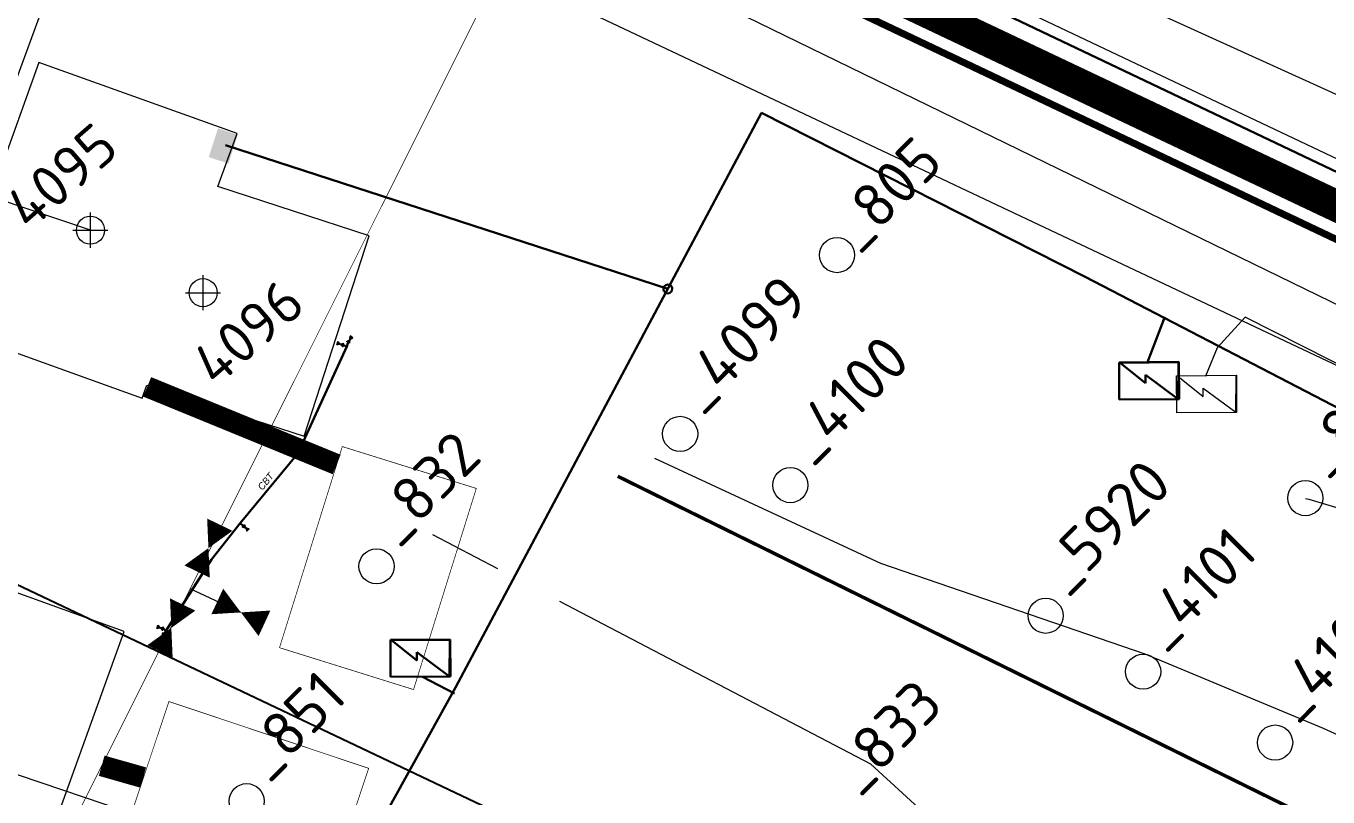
# Model space of a CAD drawing. Header units: millimetres. Extents: x 519 to 9564855, y -810 to 5021775.
# Drawn here: x 9525200.6 to 9525571.4, y 5001349.7 to 5001569.2 of the extents above; entities that cross this region are included whole.
import ezdxf
from ezdxf.enums import TextEntityAlignment as Align

# ---------------------------------------------------------------- set-up
doc = ezdxf.new("R2010")
doc.units = ezdxf.units.MM
doc.header["$LTSCALE"] = 2
doc.header["$MEASUREMENT"] = 0
doc.header["$PDMODE"] = 2
doc.header["$PDSIZE"] = 5
for name, pattern in [('1', [0]), ('92051501$0$DASHED', [0.75, 0.5, -0.25]), ('92051501$0$GROUND1', [60, 50, -10]), ('92051501$0$GROUND2', [35, 25, -10])]:
    doc.linetypes.add(name, pattern=pattern)
for name, color, linetype in [('Existing roads', 41, 'Continuous'), ('OilColl&Flowlines', 3, 'Continuous'), ('OLD WELLS(dr.bfr2000)', 24, 'Continuous'), ('PPLINE_WAT', 7, 'WTR_LINE'), ('ROAD_ASF', 9, 'Continuous'), ('ROAD_FIELD', 255, '92051501$0$GROUND2'), ('ROAD_GROUND', 9, 'Continuous'), ('Скважины на 2013 год.', 21, '1'), ('Скважины на 2015 год', 7, 'Continuous'), ('Эл.выс.', 1, 'Continuous')]:
    doc.layers.add(name, color=color, linetype=linetype)
for name, color, linetype, lineweight in [('Нефтепровод Fiberclass', 14, 'g5_122_n', 30), ('Новый водовод', 5, 'g_122_vpr', 30), ('Оптиковолоконный кабель', 220, 'CAB6', 20), ('проект..газ', 40, 'Continuous', 30), ('Скважины на 2023 год', 201, 'Continuous', 20), ('СНГ_трубопроводы', 244, 'Continuous', 50), ('ТХ_Проект. НГ', 244, 'g_122_n', 50), ('ТХ_Сущ. НГ', 244, 'g_122_n', 5), ('Электро', 1, 'Continuous', 30), ('Электроснаб', 1, 'Continuous', 18), ('Электроснабжене', 1, 'Continuous', 18)]:
    doc.layers.add(name, color=color, linetype=linetype, lineweight=lineweight)
doc.styles.add('92051501$0$STANDARD', font='simplex.shx')
doc.styles.add('Elect', font='isocpeur.ttf')
doc.styles.add('GeoApp', font='', dxfattribs={"height": 1})
doc.styles.add('Line_GUGK', font='')
doc.styles.get("Standard").update_dxf_attribs({"font": 'isocpeur.ttf', "width": 0.5})
doc.styles.get('GeoApp').set_extended_font_data('D431', italic=True)
doc.styles.get('Line_GUGK').set_extended_font_data('Bm431', italic=True)
doc.linetypes.add('CAB', pattern='A,0.7,-0.43403,["K",Standard,S=0.9,R=0,X=-0.4,Y=-0.3],-0.8', length=1.93403)
doc.linetypes.add('CAB6', pattern='A,0.9,-0.9,["6",Standard,S=0.9,R=0,X=-0.8,Y=-0.4],11', length=12.8)
doc.linetypes.add('g5_122_n', pattern='A,1,-1,1.5,-0.3,["Н",GeoApp,S=1,R=0,X=0,Y=-0.5],-1.5,1.5,-1,4,-1,4,-1,3', length=20.8)
doc.linetypes.add('g_122_n', pattern='A,2,-2,3,-0.6,["Н",Line_GUGK,S=2,R=0,X=0,Y=-1],-3,3,-2,8,-2,8,-2,6', length=41.6)
doc.linetypes.add('g_122_vpr', pattern='A,2,-2,3,-0.6,["Впр",Line_GUGK,S=2,R=0,X=0,Y=-1],-6.4,3,-2,8,-2,8,-2,6', length=45)
doc.linetypes.add('GAS_LINE', pattern='A,0.5,-0.2,["G",92051501$0$STANDARD,S=0.1,R=0,X=-0.1,Y=-0.05],-0.05', length=0.75)
doc.linetypes.add('WTR_LINE', pattern='A,0.5,-0.2,["W",92051501$0$STANDARD,S=0.1,R=0,X=-0.1,Y=-0.05],-0.05', length=0.75)

# ---------------------------------------------------------------- blocks, each defined once
blk = doc.blocks.new('Z')
at = {"lineweight": 9}
h = blk.add_hatch(dxfattribs=at)
h.set_pattern_fill('ANSI31', color=256, scale=0.05, style=0)
h.set_pattern_definition([(45, (13.5061613, 46.7154025), (-0.0044194174, 0.0044194174), [])])
h.paths.add_polyline_path([(-0.34, -0.18), (-0.34, 0.18), (-0.01, 0)])
h.paths.add_polyline_path([(0.01, 0), (0.34, -0.18), (0.34, 0.18)])
at = {"color": 7, "lineweight": 13, "flags": 128}
blk.add_lwpolyline([(-0.35, -0.19), (-0.35, 0.19), (0.35, -0.19), (0.35, 0.19), (-0.35, -0.19)], dxfattribs=at)

msp = doc.modelspace()

# ---------------------------------------------------------------- hatches: boundary and pattern name
at = {"layer": 'Электро', "ltscale": 0.005}
msp.add_hatch(color=256, dxfattribs=at).paths.add_polyline_path([(9525252.59535, 5001531.90845), (9525258.21772, 5001530.08239), (9525260.87986, 5001538.27903), (9525255.25749, 5001540.10509)])
at = {"layer": 'Электроснаб', "linetype": 'ByBlock', "lineweight": 0, "ltscale": 0.005}
msp.add_hatch(color=1, dxfattribs=at).paths.add_polyline_path([(9525252.59535, 5001531.90845), (9525258.21772, 5001530.08239), (9525260.87986, 5001538.27903), (9525255.25749, 5001540.10509)])
at = {"layer": 'Электроснабжене', "linetype": 'ByBlock', "lineweight": 0, "ltscale": 0.005}
msp.add_hatch(color=1, dxfattribs=at).paths.add_polyline_path([(9525252.59535, 5001531.90845), (9525258.21772, 5001530.08239), (9525260.87986, 5001538.27903), (9525255.25749, 5001540.10509)])

# ---------------------------------------------------------------- linework, layer by layer
at = {"color": 4, "linetype": 'GAS_LINE', "lineweight": 0, "ltscale": 20}
msp.add_line((9524801.56459, 5001866.48315, 1.19348), (9525823.56431, 5001368.2436, 0.003), dxfattribs=at)
at = {"color": 1, "linetype": '92051501$0$DASHED', "lineweight": 0, "ltscale": 50, "const_width": 2}
msp.add_lwpolyline([(9524779.99933, 5001259.41071), (9524747.65532, 5001269.2361), (9524767.20642, 5001308.89774), (9524805.41367, 5001426.38542), (9524812.25803, 5001482.41247), (9524920.02894, 5001803.11194), (9524972.3433, 5001793.93374), (9526113.23672, 5001252.48555), (9526155.63466, 5001347.14459)], dxfattribs=at)
at = {"layer": 'Existing roads', "linetype": 'ByBlock', "lineweight": 0, "const_width": 6, "flags": 128}
for points in [[(9525235.0749, 5001466.48649), (9525289.05294, 5001444.37825)], [(9525222.10638, 5001358.60374), (9525233.93258, 5001355.23357)]]:
    msp.add_lwpolyline(points, dxfattribs=at)
at = {"layer": 'OilColl&Flowlines', "linetype": '92051501$0$GROUND2', "lineweight": -2, "ltscale": 50}
msp.add_line((9525169.0343, 5001423.92531, 0.92382), (9525568.0041, 5001234.7632, -24.9776), dxfattribs=at)
at = {"layer": 'OilColl&Flowlines', "color": 3, "linetype": 'ByBlock', "lineweight": 0, "ltscale": 5}
msp.add_line((9525102.75181, 5001388.30906), (9525249.14352, 5001338.86925), dxfattribs=at)
at = {"layer": 'OilColl&Flowlines', "color": 5, "linetype": 'ByBlock', "lineweight": 0}
for points in [[(9525255.75037, 5001427.23762, 8, 0, 0), (9525252.52129, 5001420.57386, 0, 8, 0), (9525249.28971, 5001413.90494, 8, 8, 0)], [(9525245.17825, 5001404.50639, 8, 0, 0), (9525241.94917, 5001397.84263, 0, 8, 0), (9525238.71759, 5001391.17372, 8, 8, 0)]]:
    msp.add_lwpolyline(points, format="xyseb", dxfattribs=at)
at = {"layer": 'OilColl&Flowlines', "color": 3, "linetype": 'ByBlock', "lineweight": 0}
for points in [[(9525255.75037, 5001427.23762, 8, 0, 0), (9525252.52129, 5001420.57386, 0, 8, 0), (9525249.28971, 5001413.90494, 8, 8, 0)], [(9525245.17825, 5001404.50639, 8, 0, 0), (9525241.94917, 5001397.84263, 0, 8, 0), (9525238.71759, 5001391.17372, 8, 8, 0)]]:
    msp.add_lwpolyline(points, format="xyseb", dxfattribs=at)
at = {"layer": 'OilColl&Flowlines', "color": 3, "lineweight": 0}
msp.add_lwpolyline([(9525268.48752, 5001399.15229, 8, 0, 0), (9525261.76689, 5001402.26128, 0, 8, 0), (9525255.04107, 5001405.37267, 8, 8, 0)], format="xyseb", dxfattribs=at)
msp.add_lwpolyline([(9525268.48752, 5001399.15229, 8, 0, 0), (9525261.76689, 5001402.26128, 0, 8, 0), (9525255.04107, 5001405.37267, 8, 8, 0)], format="xyseb", dxfattribs=at)
at = {"layer": 'OLD WELLS(dr.bfr2000)', "linetype": 'ByBlock', "lineweight": 0, "ltscale": 5, "const_width": 0.2}
for points in [[(9525328.83036, 5001437.5665), (9525310.94958, 5001380.29279), (9525272.76711, 5001392.21331), (9525290.64789, 5001449.48702), (9525328.83036, 5001437.5665)], [(9525241.26655, 5001376.88602), (9525298.16854, 5001357.85544), (9525285.4815, 5001319.92078), (9525228.5795, 5001338.95135), (9525241.26655, 5001376.88602)]]:
    msp.add_lwpolyline(points, dxfattribs=at)
at = {"layer": 'OLD WELLS(dr.bfr2000)', "lineweight": 0}
for centre in [(9525431.6, 5001504), (9525386.9, 5001453.1), (9525418.3, 5001438.5), (9525565, 5001434.8), (9525300.4, 5001415.4), (9525491, 5001401.3), (9525518.8, 5001385.4), (9525556.4, 5001365.2), (9525263.4, 5001348.5)]:
    msp.add_circle(centre, 5, dxfattribs=at)
at = {"layer": 'PPLINE_WAT', "color": 5, "linetype": 'WTR_LINE', "lineweight": 0, "ltscale": 5}
msp.add_line((9525721.89035, 5001482.31305), (9525491.41925, 5001587.20252, -26.22551), dxfattribs=at)
at = {"layer": 'PPLINE_WAT', "color": 5, "lineweight": 0, "ltscale": 0.5}
msp.add_lwpolyline([(9523498.307, 5002453.507), (9529318.71854, 4999702.75469), (9529357.22076, 4999682.3134), (9529399.33276, 4999675.09879), (9529430.61579, 4999677.50366), (9529678.713, 4999710.142)], dxfattribs=at)
at = {"layer": 'ROAD_ASF', "lineweight": 0}
for points in [[(9521737.23529, 4997056.36456), (9521526.30791, 4997406.20512), (9521491.42617, 4997522.40996), (9521494.64376, 4997784.54227), (9521557.42562, 4998123.62451), (9523181.91284, 5002651.278), (9523567.30412, 5002471.17809), (9525869.16882, 5001381.54446), (9525963.92258, 5001333.47903), (9526128.60686, 5001261.79325), (9526517.55757, 5001074.97311), (9527241.30336, 5000725.10977), (9527302.0959, 5000699.32947), (9527474.32311, 5000617.56906), (9528116.89056, 5000310.63684)], [(9521742.137, 4997059.855), (9521531.837, 4997408.655), (9521497.437, 4997523.255), (9521500.637, 4997783.955), (9521563.237, 4998122.055), (9523185.337, 5002643.055), (9523564.737, 5002465.755), (9525866.52759, 5001376.15646), (9525961.36584, 5001328.04817), (9526126.10975, 5001256.33643), (9526514.94624, 5001069.57117), (9527238.82495, 5000719.64358), (9527299.637, 5000693.855), (9527471.737, 5000612.155), (9528114.237, 5000305.255)]]:
    msp.add_lwpolyline(points, dxfattribs=at)
at = {"layer": 'ROAD_FIELD', "linetype": '92051501$0$GROUND1', "lineweight": 0}
for points in [[(9525379.637, 5001446.155), (9525443.937, 5001416.255), (9525519.237, 5001390.455), (9525570.037, 5001369.255), (9525744.837, 5001290.655), (9525898.737, 5001204.655)], [(9525797.437, 5001176.855), (9525723.119, 5001225.7282), (9525596.3918, 5001286.72991), (9525547.71912, 5001316.09848), (9525490.637, 5001313.955), (9525441.26324, 5001359.03665), (9525316.42078, 5001424.37146)]]:
    msp.add_lwpolyline(points, dxfattribs=at)
at = {"layer": 'ROAD_GROUND', "color": 8, "lineweight": 0, "const_width": 9}
msp.add_lwpolyline([(9521739.68614, 4997058.10978), (9521529.07245, 4997407.43006), (9521494.43159, 4997522.83248), (9521497.64038, 4997784.24863), (9521560.33131, 4998122.83976), (9523183.62492, 5002647.1665), (9523566.02728, 5002468.46336), (9525867.84821, 5001378.85046), (9525962.64421, 5001330.7636), (9526127.3583, 5001259.06484), (9526516.25529, 5001072.2705), (9527240.06415, 5000722.37668), (9527300.86645, 5000696.59224), (9527473.0333, 5000614.86048), (9528115.56378, 5000307.94592)], dxfattribs=at)
at = {"layer": 'Нефтепровод Fiberclass', "elevation": -2.7448}
msp.add_lwpolyline([(9525239.78461, 5001396.1745), (9525240.43884, 5001397.14783), (9525253.40451, 5001417.36467), (9525261.5901, 5001427.68947), (9525277.99804, 5001447.47959), (9525291.9379, 5001477.95073), (9525292.30725, 5001479.20555)], dxfattribs=at)
at = {"layer": 'Нефтепровод Fiberclass', "ltscale": 0.5}
for points, elevation in [([(9525290.93202, 5001478.39423), (9525291.9379, 5001477.95073)], -1.8996), ([(9525261.5901, 5001427.68947), (9525262.44306, 5001426.90813)], -1.2088), ([(9525239.62109, 5001397.5585), (9525240.43884, 5001397.14783)], -0.6824)]:
    msp.add_lwpolyline(points, dxfattribs=dict(at, elevation=elevation))
at = {"layer": 'Новый водовод', "color": 5, "linetype": 'WTR_LINE', "lineweight": 0, "ltscale": 40, "const_width": 1}
msp.add_lwpolyline([(9525369.11, 5001441.03), (9526129.33348, 5001066.30068), (9526146.57975, 5001040.54091), (9526354.87, 5000946.83)], dxfattribs=at)
at = {"layer": 'Оптиковолоконный кабель', "linetype": 'CAB', "lineweight": 20, "ltscale": 0.1}
msp.add_lwpolyline([(9523696.146, 5005917.127), (9523689.893, 5005715.012), (9523695.902, 5005635.172), (9523695.453, 5005568.154), (9523700.063, 5005469.441), (9523700.58, 5005145.207), (9523704.692, 5005045.058), (9523701.585, 5004488.746), (9523704.366, 5004469.568), (9523706.81, 5003954.047), (9523704.579, 5003808.965), (9523692.18, 5003712.998), (9523687.161, 5003694.356), (9523300.02, 5002630.372), (9523296.974, 5002614.733), (9523304.049, 5002607.353), (9526121.954, 5001271.722), (9526508.525, 5001083.826), (9527029.955, 5000838.578), (9527414.361, 5000657.715), (9527485.466, 5000795.728), (9527414.361, 5000657.715), (9528367.831, 5000203.306)], dxfattribs=at)
at = {"layer": 'проект..газ', "color": 4, "linetype": 'GAS_LINE', "lineweight": 0, "ltscale": 20}
msp.add_line((9525084.594, 5001246.961, 0.467), (9525234.472, 5001653.507, 0.411), dxfattribs=at)
at = {"layer": 'Скважины на 2013 год.', "color": 3, "linetype": 'ByBlock', "lineweight": 0, "ltscale": 5}
msp.add_line((9525218.9, 5001511.1), (9525175.47678, 5001525.65364), dxfattribs=at)
at = {"layer": 'Скважины на 2013 год.', "color": 0, "linetype": 'ByBlock', "lineweight": 0}
msp.add_lwpolyline([(9525255.23809, 5001523.5009), (9525260.6635, 5001538.59199), (9525204.20147, 5001558.89072), (9525177.1365, 5001483.60801), (9525233.59853, 5001463.30928), (9525234.92963, 5001467.01179)], dxfattribs=at)
msp.add_lwpolyline([(9525132.89631, 5001367.54369), (9525208.15509, 5001340.41223), (9525228.50369, 5001396.85631), (9525153.24491, 5001423.98777)], close=True, dxfattribs=at)
msp.add_circle((9525218.9, 5001511.1), 4, dxfattribs=at)
msp.add_point((9525218.9, 5001511.1), dxfattribs=at)
at = {"layer": 'Скважины на 2015 год', "color": 5, "linetype": 'ByBlock', "lineweight": 0, "ltscale": 5}
msp.add_line((9525261.76689, 5001402.26128), (9525247.31016, 5001408.9626), dxfattribs=at)
msp.add_line((9525261.76689, 5001402.26128), (9525247.31016, 5001408.9626), dxfattribs=at)
at = {"layer": 'Скважины на 2023 год', "color": 0, "linetype": 'ByBlock', "lineweight": 0}
msp.add_lwpolyline([(9525234.92963, 5001467.01179), (9525279.78693, 5001452.42653), (9525298.32795, 5001509.48992), (9525255.23809, 5001523.5009)], dxfattribs=at)
msp.add_circle((9525251, 5001493.3), 4, dxfattribs=at)
msp.add_point((9525251, 5001493.3), dxfattribs=at)
at = {"layer": 'СНГ_трубопроводы', "color": 3, "linetype": 'ByBlock', "lineweight": 0, "ltscale": 5, "const_width": 0.2}
msp.add_lwpolyline([(9525447.66885, 5001809.29302), (9525046.95147, 5001008.63219), (9524982.13208, 5000985.28045), (9524803.55085, 5000460.65023)], dxfattribs=at)
at = {"layer": 'ТХ_Сущ. НГ', "color": 3, "linetype": 'ByBlock', "lineweight": 15, "ltscale": 0.3}
msp.add_open_spline([(9525565.01931, 5001434.72358), (9525570.14977, 5001433.33372), (9525578.49278, 5001431.07355), (9525587.99459, 5001425.09391), (9525594.34787, 5001419.84312), (9525598.00275, 5001415.53308), (9525601.718, 5001410.48505), (9525605.56567, 5001406.33002), (9525607.95255, 5001401.06972), (9525608.95996, 5001398.73446), (9525609.29039, 5001397.93792)], degree=3, knots=[0, 0, 0, 0, 15.836633945, 25.753111553, 33.398944605, 40.498769137, 42.624012, 52.217534407, 57.261745563, 59.850195978, 59.850195978, 59.850195978, 59.850195978], dxfattribs=at)
at = {"layer": 'Эл.выс.', "linetype": 'Continuous', "lineweight": 9, "elevation": -2.4941, "flags": 128}
msp.add_lwpolyline([(9525805.52956, 5001354.66027), (9525713.4049, 5001401.9859), (9525667.0392, 5001425.6629), (9525628.0692, 5001445.6134), (9525588.6212, 5001465.7336), (9525547.8898, 5001486.3458), (9525539.9053, 5001477.5616), (9525536.57413, 5001469.53362)], dxfattribs=at)
at = {"layer": 'Электро'}
for p, q in [((9524972.3433, 5001793.93374), (9526113.23672, 5001252.48555)), ((9525304.34719, 5001394.47292, 0), (9525321.39562, 5001394.57726, 0)), ((9525304.41189, 5001383.90057, 0), (9525304.34719, 5001394.47292, 0)), ((9525321.29837, 5001394.47881, 0), (9525304.70277, 5001394.37724, 0)), ((9525304.70277, 5001394.37724, 0), (9525311.91455, 5001388.55001, 0)), ((9525321.22468, 5001384.03635, 0), (9525321.29837, 5001394.47881, 0)), ((9525321.39562, 5001394.57726, 0), (9525321.46033, 5001384.00491, 0)), ((9525311.91455, 5001388.55001, 0), (9525311.90001, 5001390.92524, 0)), ((9525311.90001, 5001390.92524, 0), (9525321.22468, 5001384.03635, 0)), ((9525321.46033, 5001384.00491, 0), (9525304.41189, 5001383.90057, 0)), ((9525322.62895, 5001379.13237, 0), (9525313.48981, 5001383.95613, 0))]:
    msp.add_line(p, q, dxfattribs=at)
at = {"layer": 'Электро', "ltscale": 0.5}
for p, q in [((9525377.84732, 5001621.04349, 0), (9526009.82133, 5001320.03046, 0)), ((9525410.08565, 5001544.47805, 0), (9525322.93494, 5001380.87044, 0)), ((9525502.23983, 5001497.85937, 0), (9525410.08565, 5001544.47805, 0)), ((9525257.38729, 5001535.2988), (9525383.38818, 5001494.35863)), ((9525662.68163, 5001414.54696, 0), (9525502.23983, 5001497.85937, 0)), ((9525322.93494, 5001380.87044, 0), (9525301.11007, 5001341.53457, 0))]:
    msp.add_line(p, q, dxfattribs=at)
at = {"layer": 'Электро', "ltscale": 0.005}
for p, q in [((9525524.9502, 5001486.43027), (9525520.06759, 5001473.51478, 0)), ((9525511.93453, 5001473.46501, 0), (9525528.98296, 5001473.56935, 0)), ((9525511.99923, 5001462.89266, 0), (9525511.93453, 5001473.46501, 0)), ((9525528.88571, 5001473.4709, 0), (9525512.29011, 5001473.36933, 0)), ((9525512.29011, 5001473.36933, 0), (9525519.50189, 5001467.5421, 0)), ((9525528.81202, 5001463.02844, 0), (9525528.88571, 5001473.4709, 0)), ((9525528.98296, 5001473.56935, 0), (9525529.04766, 5001462.997, 0)), ((9525519.50189, 5001467.5421, 0), (9525519.48735, 5001469.91733, 0)), ((9525519.48735, 5001469.91733, 0), (9525528.81202, 5001463.02844, 0)), ((9525529.04766, 5001462.997, 0), (9525511.99923, 5001462.89266, 0))]:
    msp.add_line(p, q, dxfattribs=at)
at = {"layer": 'Электро', "ltscale": 0.5}
for start, end in [(162, 342), (342, 162)]:
    msp.add_arc((9525383.38818, 5001494.35863), 1.25, start, end, dxfattribs=at)
at = {"layer": 'Электроснаб', "color": 1, "lineweight": 0}
msp.add_line((9524972.3433, 5001793.93374), (9526113.23672, 5001252.48555), dxfattribs=at)
at = {"layer": 'Электроснаб', "color": 1, "linetype": 'ByBlock', "lineweight": 0, "ltscale": 0.5}
for p, q in [((9525377.84732, 5001621.04349, 0), (9526009.82133, 5001320.03046, 0)), ((9525410.08565, 5001544.47805, 0), (9525322.93494, 5001380.87044, 0)), ((9525257.38729, 5001535.2988), (9525383.38818, 5001494.35863)), ((9525322.93494, 5001380.87044, 0), (9525301.11007, 5001341.53457, 0))]:
    msp.add_line(p, q, dxfattribs=at)
at = {"layer": 'Электроснаб', "color": 1, "linetype": 'ByBlock', "lineweight": 0, "ltscale": 0.005}
for p, q in [((9525528.30109, 5001469.66935, 0), (9525545.34952, 5001469.77368, 0)), ((9525528.36579, 5001459.09699, 0), (9525528.30109, 5001469.66935, 0)), ((9525545.25227, 5001469.67523, 0), (9525528.65667, 5001469.57367, 0)), ((9525528.65667, 5001469.57367, 0), (9525535.86845, 5001463.74643, 0)), ((9525545.17858, 5001459.23277, 0), (9525545.25227, 5001469.67523, 0)), ((9525545.34952, 5001469.77368, 0), (9525545.41422, 5001459.20133, 0)), ((9525535.86845, 5001463.74643, 0), (9525535.85391, 5001466.12167, 0)), ((9525535.85391, 5001466.12167, 0), (9525545.17858, 5001459.23277, 0)), ((9525545.41422, 5001459.20133, 0), (9525528.36579, 5001459.09699, 0))]:
    msp.add_line(p, q, dxfattribs=at)
at = {"layer": 'Электроснаб', "color": 1, "linetype": 'ByBlock', "lineweight": 0}
for p, q in [((9525304.34719, 5001394.47292, 0), (9525321.39562, 5001394.57726, 0)), ((9525304.41189, 5001383.90057, 0), (9525304.34719, 5001394.47292, 0)), ((9525321.29837, 5001394.47881, 0), (9525304.70277, 5001394.37724, 0)), ((9525304.70277, 5001394.37724, 0), (9525311.91455, 5001388.55001, 0)), ((9525321.22468, 5001384.03635, 0), (9525321.29837, 5001394.47881, 0)), ((9525321.39562, 5001394.57726, 0), (9525321.46033, 5001384.00491, 0)), ((9525311.91455, 5001388.55001, 0), (9525311.90001, 5001390.92524, 0)), ((9525311.90001, 5001390.92524, 0), (9525321.22468, 5001384.03635, 0)), ((9525321.46033, 5001384.00491, 0), (9525304.41189, 5001383.90057, 0)), ((9525322.62895, 5001379.13237, 0), (9525313.48981, 5001383.95613, 0))]:
    msp.add_line(p, q, dxfattribs=at)
at = {"layer": 'Электроснаб', "color": 1, "linetype": 'ByBlock', "lineweight": 0, "ltscale": 0.5}
for start, end in [(162, 342), (342, 162)]:
    msp.add_arc((9525383.38818, 5001494.35863), 1.25, start, end, dxfattribs=at)
at = {"layer": 'Электроснабжене', "color": 1, "lineweight": 0}
msp.add_line((9524972.3433, 5001793.93374), (9526113.23672, 5001252.48555), dxfattribs=at)
at = {"layer": 'Электроснабжене', "color": 1, "linetype": 'ByBlock', "lineweight": 0, "ltscale": 0.5}
for p, q in [((9525377.84732, 5001621.04349, 0), (9526009.82133, 5001320.03046, 0)), ((9525410.08565, 5001544.47805, 0), (9525322.93494, 5001380.87044, 0)), ((9525257.38729, 5001535.2988), (9525383.38818, 5001494.35863)), ((9525322.93494, 5001380.87044, 0), (9525301.11007, 5001341.53457, 0))]:
    msp.add_line(p, q, dxfattribs=at)
at = {"layer": 'Электроснабжене', "color": 1, "linetype": 'ByBlock', "lineweight": 0, "ltscale": 0.005}
for p, q in [((9525528.30109, 5001469.66935, 0), (9525545.34952, 5001469.77368, 0)), ((9525528.36579, 5001459.09699, 0), (9525528.30109, 5001469.66935, 0)), ((9525545.25227, 5001469.67523, 0), (9525528.65667, 5001469.57367, 0)), ((9525528.65667, 5001469.57367, 0), (9525535.86845, 5001463.74643, 0)), ((9525545.17858, 5001459.23277, 0), (9525545.25227, 5001469.67523, 0)), ((9525545.34952, 5001469.77368, 0), (9525545.41422, 5001459.20133, 0)), ((9525535.86845, 5001463.74643, 0), (9525535.85391, 5001466.12167, 0)), ((9525535.85391, 5001466.12167, 0), (9525545.17858, 5001459.23277, 0)), ((9525545.41422, 5001459.20133, 0), (9525528.36579, 5001459.09699, 0))]:
    msp.add_line(p, q, dxfattribs=at)
at = {"layer": 'Электроснабжене', "color": 1, "linetype": 'ByBlock', "lineweight": 0}
for p, q in [((9525304.34719, 5001394.47292, 0), (9525321.39562, 5001394.57726, 0)), ((9525304.41189, 5001383.90057, 0), (9525304.34719, 5001394.47292, 0)), ((9525321.29837, 5001394.47881, 0), (9525304.70277, 5001394.37724, 0)), ((9525304.70277, 5001394.37724, 0), (9525311.91455, 5001388.55001, 0)), ((9525321.22468, 5001384.03635, 0), (9525321.29837, 5001394.47881, 0)), ((9525321.39562, 5001394.57726, 0), (9525321.46033, 5001384.00491, 0)), ((9525311.91455, 5001388.55001, 0), (9525311.90001, 5001390.92524, 0)), ((9525311.90001, 5001390.92524, 0), (9525321.22468, 5001384.03635, 0)), ((9525321.46033, 5001384.00491, 0), (9525304.41189, 5001383.90057, 0)), ((9525322.62895, 5001379.13237, 0), (9525313.48981, 5001383.95613, 0))]:
    msp.add_line(p, q, dxfattribs=at)
at = {"layer": 'Электроснабжене', "color": 1, "linetype": 'ByBlock', "lineweight": 0, "ltscale": 0.5}
for start, end in [(162, 342), (342, 162)]:
    msp.add_arc((9525383.38818, 5001494.35863), 1.25, start, end, dxfattribs=at)

# ---------------------------------------------------------------- block references
at = {"layer": 'ТХ_Проект. НГ', "ltscale": 0.3}
for p, xscale, yscale, zscale, rotation in [((9525290.08521, 5001478.66507), 2.571222249723857, 2.571222249723857, 2.571222249723857, 340.8220636696109), ((9525292.80265, 5001479.94885), 2.571222249723858, 2.571222249723858, 2.571222249723858, 58.55220948556103), ((9525263.10235, 5001426.33336, 2.7448), 2.571222249723857, 2.571222249723857, 2.571222249723857, 317.0287542768056), ((9525238.78999, 5001397.87442, 2.7448), 2.571222249723857, 2.571222249723857, 2.571222249723857, 340.8220636696109), ((9525239.35218, 5001395.39857), 2.571222249723858, 2.571222249723858, 2.571222249723858, 58.55220948556103)]:
    msp.add_blockref('Z', p, dxfattribs=dict(at, xscale=xscale, yscale=yscale, zscale=zscale, rotation=rotation))

# ---------------------------------------------------------------- texts
at = {"layer": 'OLD WELLS(dr.bfr2000)', "lineweight": 0, "style": 'Elect'}
for s, p in [(' _805', (9525431.6, 5001499)), (' _4099', (9525386.9, 5001453.1)), (' _4100', (9525418.3, 5001438.5)), (' _806', (9525565, 5001434.8)), (' _832', (9525300.4, 5001415.4)), (' _5920', (9525491, 5001401.3)), (' _4101', (9525518.8, 5001385.4)), (' _4102', (9525556.4, 5001365.2)), (' _851', (9525263.4, 5001348.5)), (' _833', (9525431.7, 5001344.5))]:
    msp.add_text(s, height=12.5, rotation=44.9999999, dxfattribs=at).set_placement(p)
at = {"layer": 'Нефтепровод Fiberclass', "linetype": 'ByBlock', "lineweight": 0, "style": 'GeoApp'}
msp.add_text('СВТ', height=2, rotation=50.3383751, dxfattribs=at).set_placement((9525268.82607, 5001439.55053, -2.7448), align=Align.MIDDLE_CENTER)
at = {"layer": 'Скважины на 2013 год.', "color": 0, "linetype": 'ByBlock', "lineweight": 0, "style": 'Elect'}
msp.add_text('4095', height=12, rotation=41, dxfattribs=at).set_placement((9525201.41726, 5001510.52382))
at = {"layer": 'Скважины на 2023 год', "color": 0, "linetype": 'ByBlock', "lineweight": 0, "style": 'Elect'}
msp.add_text('4096', height=12, rotation=41, dxfattribs=at).set_placement((9525254.6066, 5001466.08286))

doc.saveas('drawing.dxf')
